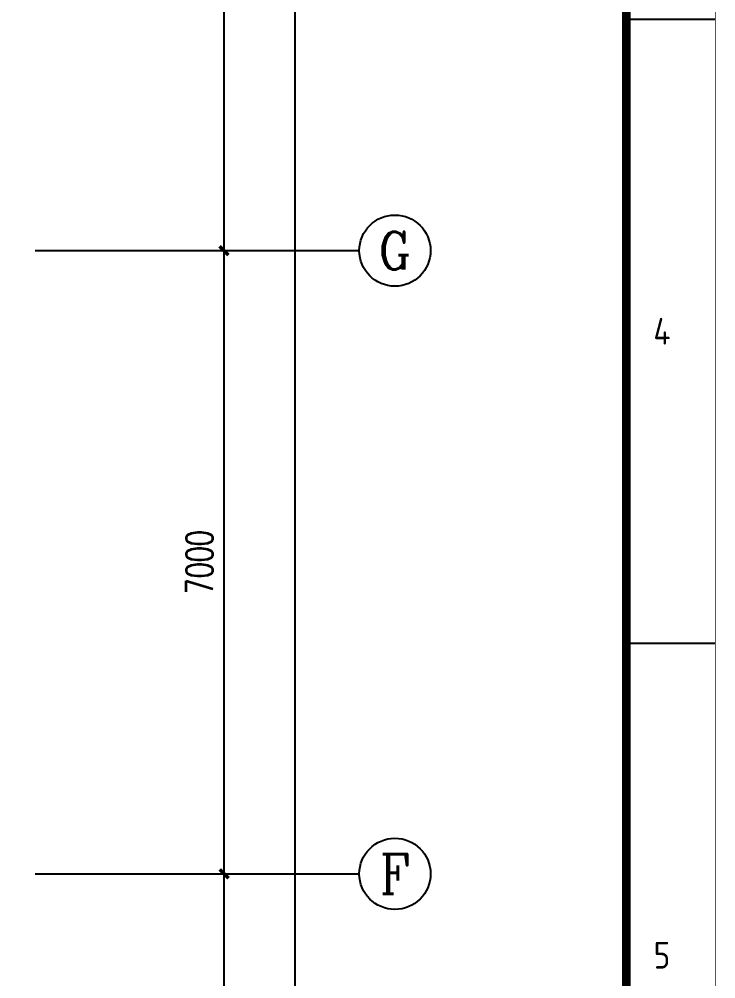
# Model space of a CAD drawing. Extents: x -93062 to 326984, y -142534 to 91021.
# Drawn here: x -7538 to 288, y 59193 to 69972 of the extents above; entities that cross this region are included whole.
import ezdxf
from ezdxf.enums import TextEntityAlignment as Align

# ---------------------------------------------------------------- set-up
doc = ezdxf.new("R2010")
doc.units = 0
doc.header["$LTSCALE"] = 1000
doc.header["$MEASUREMENT"] = 0
doc.layers.get('0').update_dxf_attribs({"color": 8})
doc.layers.get('Defpoints').update_dxf_attribs({"color": 8})
doc.layers.add('AXIS', color=8, linetype='Continuous')
doc.layers.add('AXIS_TEXT', color=8, linetype='Continuous')
doc.styles.add('_TCH_AXIS', font='COMPLEX', dxfattribs={"bigfont": 'GBCBIG'})
doc.styles.add('_TCH_DIM_T3', font='SIMPLEX', dxfattribs={"width": 0.705882, "bigfont": 'GBCBIG'})
doc.styles.add('COMPLEX', font='COMPLEX')
doc.styles.get("Standard").update_dxf_attribs({"font": 'gbenor.shx', "bigfont": 'gbcbig.shx'})
doc.styles.add('TK', font='GEDITXT.SHX', dxfattribs={"width": 0.85, "height": 3.5, "bigfont": 'DXT.SHX'})
doc.dimstyles.new('_TCH_ARCH&&100', dxfattribs={"dimtxt": 297.5, "dimasz": 100, "dimexe": 250, "dimexo": 300, "dimgap": 126.25, "dimtad": 1, "dimdec": 0, "dimzin": 0, "dimdsep": 46, "dimtxsty": '_TCH_DIM_T3', "dimblk": 'ARCHTICK', "dimcen": 0.09, "dimazin": 2, "dimtfac": 1, "dimtdec": 0, "dimtix": 1, "dimtmove": 2, "dimatfit": 3, "dimfxl": 1, "dimtolj": 1, "dimtzin": 0, "dimarcsym": 0})

# ---------------------------------------------------------------- blocks, each defined once
blk = doc.blocks.new('GEDI_WK_A1_V')
at = {"color": 3}
for p, q in [((584, 630.75), (594, 630.75)), ((584, 560.67), (594, 560.67))]:
    blk.add_line(p, q, dxfattribs=at)
for points, const_width in [([(0, 841), (0, 0), (594, 0), (594, 841)], 0.1), ([(10, 816), (10, 10), (584, 10), (584, 816)], 1)]:
    blk.add_lwpolyline(points, close=True, dxfattribs=dict(at, const_width=const_width))
for s, p in [('4', (588, 595.71)), ('5', (588, 525.62))]:
    blk.add_text(s, height=3, dxfattribs=at).set_placement(p, align=Align.MIDDLE)
blk = doc.blocks.new('A$C711966D6')
blk.add_blockref('GEDI_WK_A1_V', (0, 0))
at = {"style": 'TK', "width": 0.85}
for tag, height, p in [('PROJECTNAME', 4.75, (529, 44)), ('PHASE', 4, (571, 44)), ('DRAWINGNAME', 4.75, (539, 31))]:
    blk.add_attdef(tag, text='', height=height, dxfattribs=at).set_placement(p, align=Align.MIDDLE_CENTER)
for tag, p, height in [('APPROVE', (416, 32.75), 3.5), ('DESIGN', (461, 32.75), 3.5), ('REVIEW1', (416, 25.75), 3.5), ('DRAW', (461, 25.75), 3.5), ('REVIEW2', (416, 18.75), 3.5), ('PROPORTION', (461, 18.75), 3.5), ('DRAWINGNUMBER', (511, 18.5), 4), ('CHECK', (416, 11.75), 3.5), ('DATE', (461, 11.75), 3.5), ('VERSION', (577, 11.75), 3.5)]:
    blk.add_attdef(tag, p, '', height=height, dxfattribs=at)
blk = doc.blocks.new('是飞洒发时')
at = {"xscale": 100, "yscale": 100, "zscale": 100}
blk.add_blockref('A$C711966D6', (0, 0), dxfattribs=at)
blk = doc.blocks.new('_ArchTick')
at = {"color": 0, "linetype": 'ByBlock', "const_width": 0.4}
blk.add_lwpolyline([(-0.5, -0.5), (0.5, 0.5)], dxfattribs=at)
blk = doc.blocks.new('*D1572')
at = {"layer": 'AXIS', "color": 0, "lineweight": -2, "transparency": 16777216}
for p, q in [((-6728, 60372), (-4986, 60372)), ((-5236, 53872), (-5236, 60372)), ((-6728, 53872), (-4986, 53872))]:
    blk.add_line(p, q, dxfattribs=at)
at = {"layer": 'Defpoints', "color": 0, "transparency": 16777216}
for p in [(-7028, 60372), (-5236, 60372), (-7028, 53872)]:
    blk.add_point(p, dxfattribs=at)
at = {"layer": 'AXIS', "color": 0, "lineweight": -2, "transparency": 16777216, "xscale": 100, "yscale": 100, "zscale": 100}
for p, rotation in [((-5236, 60372), 90), ((-5236, 53872), 270)]:
    blk.add_blockref('_ArchTick', p, dxfattribs=dict(at, rotation=rotation))
at = {"layer": 'AXIS', "color": 0, "transparency": 16777216, "insert": (-5512, 57122), "char_height": 297.5, "attachment_point": 5, "rotation": 90, "style": '_TCH_DIM_T3'}
blk.add_mtext('\\A1;6500', dxfattribs=at)
blk = doc.blocks.new('*D1573')
at = {"layer": 'AXIS', "color": 0, "lineweight": -2, "transparency": 16777216}
for p, q in [((-6728, 67372), (-4986, 67372)), ((-5236, 60372), (-5236, 67372)), ((-6728, 60372), (-4986, 60372))]:
    blk.add_line(p, q, dxfattribs=at)
at = {"layer": 'Defpoints', "color": 0, "transparency": 16777216}
for p in [(-7028, 67372), (-5236, 67372), (-7028, 60372)]:
    blk.add_point(p, dxfattribs=at)
at = {"layer": 'AXIS', "color": 0, "lineweight": -2, "transparency": 16777216, "xscale": 100, "yscale": 100, "zscale": 100}
for p, rotation in [((-5236, 67372), 90), ((-5236, 60372), 270)]:
    blk.add_blockref('_ArchTick', p, dxfattribs=dict(at, rotation=rotation))
at = {"layer": 'AXIS', "color": 0, "transparency": 16777216, "insert": (-5512, 63872), "char_height": 297.5, "attachment_point": 5, "rotation": 90, "style": '_TCH_DIM_T3'}
blk.add_mtext('\\A1;7000', dxfattribs=at)
blk = doc.blocks.new('*D1574')
at = {"layer": 'AXIS', "color": 0, "lineweight": -2, "transparency": 16777216}
for p, q in [((-6728, 74372), (-4986, 74372)), ((-5236, 67372), (-5236, 74372)), ((-6728, 67372), (-4986, 67372))]:
    blk.add_line(p, q, dxfattribs=at)
at = {"layer": 'Defpoints', "color": 0, "transparency": 16777216}
for p in [(-7028, 74372), (-5236, 74372), (-7028, 67372)]:
    blk.add_point(p, dxfattribs=at)
at = {"layer": 'AXIS', "color": 0, "lineweight": -2, "transparency": 16777216, "xscale": 100, "yscale": 100, "zscale": 100}
for p, rotation in [((-5236, 74372), 90), ((-5236, 67372), 270)]:
    blk.add_blockref('_ArchTick', p, dxfattribs=dict(at, rotation=rotation))
at = {"layer": 'AXIS', "color": 0, "transparency": 16777216, "insert": (-5512, 70872), "char_height": 297.5, "attachment_point": 5, "rotation": 90, "style": '_TCH_DIM_T3'}
blk.add_mtext('\\A1;7000', dxfattribs=at)
blk = doc.blocks.new('*D1577')
at = {"layer": 'AXIS', "color": 0, "lineweight": -2, "transparency": 16777216}
for p, q in [((-6728, 81372), (-4187, 81372)), ((-4437, 26872), (-4437, 81372)), ((-6728, 26872), (-4187, 26872))]:
    blk.add_line(p, q, dxfattribs=at)
at = {"layer": 'Defpoints', "color": 0, "transparency": 16777216}
for p in [(-7028, 81372), (-4437, 81372), (-7028, 26872)]:
    blk.add_point(p, dxfattribs=at)
at = {"layer": 'AXIS', "color": 0, "lineweight": -2, "transparency": 16777216, "xscale": 100, "yscale": 100, "zscale": 100}
for p, rotation in [((-4437, 81372), 90), ((-4437, 26872), 270)]:
    blk.add_blockref('_ArchTick', p, dxfattribs=dict(at, rotation=rotation))
at = {"layer": 'AXIS', "color": 0, "transparency": 16777216, "insert": (-4712, 54122), "char_height": 297.5, "attachment_point": 5, "rotation": 90, "style": '_TCH_DIM_T3'}
blk.add_mtext('\\A1;54500', dxfattribs=at)
blk = doc.blocks.new('_AXISO')
blk.add_circle((0, 0), 0.5)
at = {"layer": 'AXIS_TEXT', "style": 'COMPLEX', "width": 1.041667}
blk.add_attdef('A', text='', height=0.56, dxfattribs=at).set_placement((-0.25, -0.28), (0.25, -0.28), align=Align.FIT)

msp = doc.modelspace()

# ---------------------------------------------------------------- linework, layer by layer
at = {"layer": 'AXIS'}
for p, q in [((-7358.4, 67372.1), (-3716.8, 67372.1)), ((-7358.4, 60372.1), (-3716.8, 60372.1))]:
    msp.add_line(p, q, dxfattribs=at)

# ---------------------------------------------------------------- block references
msp.add_blockref('是飞洒发时', (-59117.5, 6896))
ref = msp.add_blockref('_AXISO', (-3316.8, 67372.1), dxfattribs=dict(at, xscale=800, yscale=800, zscale=800))
ref.add_attrib('A', 'G', dxfattribs={"layer": 'AXIS_TEXT', "height": 425.2, "style": '_TCH_AXIS'}).set_placement((-3499, 67159.5), (-3134.5, 67159.5), align=Align.FIT)
ref = msp.add_blockref('_AXISO', (-3316.8, 60372.1), dxfattribs=dict(at, xscale=800, yscale=800, zscale=800))
ref.add_attrib('A', 'F', dxfattribs={"layer": 'AXIS_TEXT', "height": 445.4, "style": '_TCH_AXIS'}).set_placement((-3486.5, 60149.3), (-3147.1, 60149.3), align=Align.FIT)

# ---------------------------------------------------------------- dimensions: what is measured, and where the dimension line sits
for p1, p2, distance, picture, middle in [((-7027.7, 26872.1), (-7027.7, 81372.1), -2591.2, '*D1577', (-4711.5, 54122.1)), ((-7027.7, 67372.1), (-7027.7, 74372.1), -1791.2, '*D1574', (-5511.5, 70872.1)), ((-7027.7, 60372.1), (-7027.7, 67372.1), -1791.2, '*D1573', (-5511.5, 63872.1)), ((-7027.7, 53872.1), (-7027.7, 60372.1), -1791.2, '*D1572', (-5511.5, 57122.1))]:
    dim = msp.add_aligned_dim(p1=p1, p2=p2, distance=distance, dimstyle='_TCH_ARCH&&100', dxfattribs=at)
    dim.commit()
    dim.dimension.update_dxf_attribs({"geometry": picture, "text_midpoint": middle})

doc.saveas('drawing.dxf')
